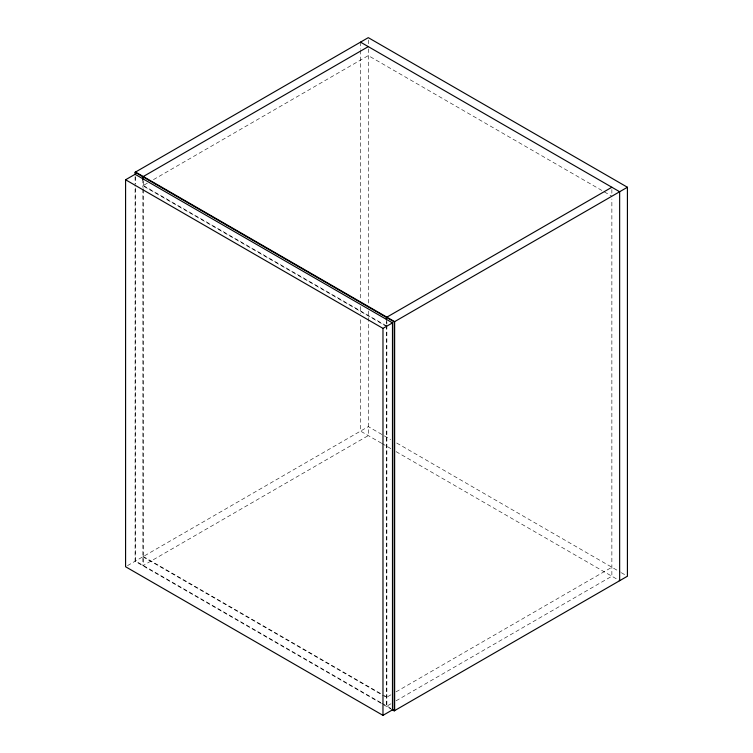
<?xml version="1.0" encoding="UTF-8"?>
<svg xmlns="http://www.w3.org/2000/svg" width="753" height="753" viewBox="0 0 753 753"><rect width="100%" height="100%" fill="white"/><g stroke="black" fill="none" stroke-linecap="round" stroke-linejoin="round"><path stroke-width="0.56" stroke-dasharray="3.77 2.82" d="M147.362 183.158L142.863 185.756L386.43 326.378M153.471 179.628L368.292 55.6L611.869 196.232M127.483 565.644L368.292 426.622L390.647 439.526M390.939 694.793L386.43 697.4L384.406 696.224M396.031 691.856L611.869 567.244M390.939 703.773L386.43 706.37L386.43 325.635M396.031 700.836L611.869 576.224L611.869 198.999M143.296 185.502L386.863 326.134M396.709 443.028L620.303 572.111M621.319 572.704L627.418 576.224M381.489 443.216L360.518 431.111L360.518 318.293M381.856 443.423L391.005 448.703M396.087 451.64L619.644 580.704M143.296 556.523L382.806 694.803M383.823 695.386L386.863 697.146M142.863 556.768L383.39 695.64M380.773 702.605L135.521 561.013L135.521 184.965M381.79 703.198L390.751 708.366M392.482 709.863L135.088 561.258L135.088 184.871M611.869 189.492L611.869 194.302M386.863 321.644L386.863 324.204M386.863 325.381L386.863 706.126M386.43 319.752L386.43 325.258M368.292 40.003L368.292 44.7M368.292 48.87L368.292 305.153M368.292 311.027L368.292 435.592L142.863 565.748L142.863 188.532M360.518 42.14L360.518 49.19M360.518 50.366L360.518 300.663M360.518 306.546L360.518 313.596M143.296 181.228L143.296 188.278M143.296 189.455L143.296 565.503M142.863 179.129L142.863 187.356M135.521 176.739L135.521 183.798M135.088 176.635L135.088 184.043"/><path stroke-width="1.13" d="M135.088 174.64L135.088 172.296L368.292 37.65L627.418 187.252L627.418 576.224L394.205 710.86L392.266 709.74M125.582 179.769L135.088 174.282L392.482 322.886L392.482 709.863L382.976 715.35L125.582 566.745L125.582 179.769L382.976 328.374L392.482 322.886M368.292 46.63L142.863 176.776L142.863 180.146M611.869 187.252L386.43 317.408L386.43 319.752M135.088 172.296L394.205 321.889L627.418 187.252M360.518 42.14L619.644 191.742L619.644 580.704M135.521 172.042L394.638 321.644L394.638 710.616L392.699 709.486M394.205 321.889L394.205 710.86M382.976 328.374L382.976 715.35"/></g></svg>
